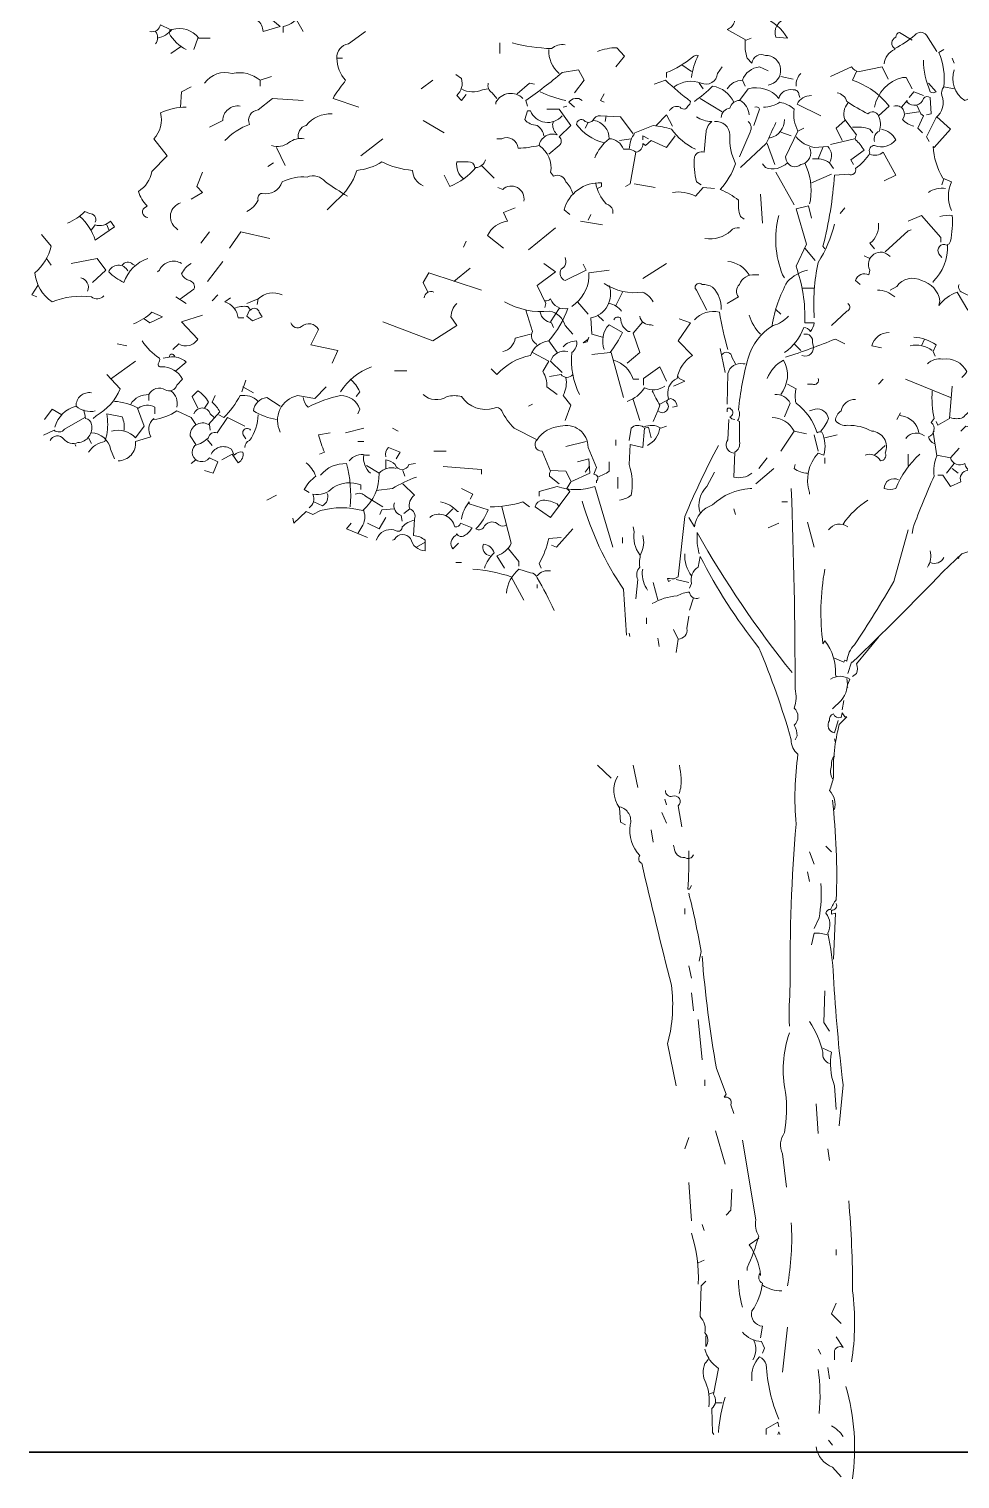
# Model space of a CAD drawing. Header units: millimetres. Extents: x 922141 to 965068, y 34629 to 256118.
# Drawn here: x 926908 to 928668, y 229963 to 232705 of the extents above; entities that cross this region are included whole.
import ezdxf

# ---------------------------------------------------------------- set-up
doc = ezdxf.new("R2010")
doc.units = ezdxf.units.MM
doc.layers.add('HATCH', color=8, linetype='Continuous', lineweight=5)
doc.layers.add('MCA__ MURI ESISTENTI SEZIONATI', color=30, linetype='Continuous', lineweight=30)
doc.layers.add('MCA__ PISCINA ELEV.', color=91, linetype='Continuous')

# ---------------------------------------------------------------- blocks, each defined once
blk = doc.blocks.new('05')
at = {"layer": 'HATCH'}
for points in [[(616797.5, 365923.2, -0.146225), (616849.1, 365891, 0.236053), (616845.9, 365874.9), (616878.1, 365849.1), (616820.1, 365833, 0.449966), (616762.1, 365881.3, 0.248367), (616723.4, 365878.1, -0.5), (616723.4, 365916.8, -0.17128), (616694.4, 365942.6, -0.201935), (616655.7, 365926.5, 0.369919), (616613.8, 365945.8), (616604.1, 365942.6)], [(616945.8, 365894.2, -0.236053), (616887.8, 365849.1), (616887.8, 365829.8)], [(618409, 365884.6), (618447.7, 365884.6, -0.162277), (618454.1, 365907.1, 0.265564), (618438, 365926.5), (618396.1, 365900.7, -0.544022), (618380, 365839.4), (618444.5, 365804), (618460.6, 365810.4)], [(618502.5, 365878.1, -0.186218), (618583, 365810.4), (618544.4, 365813.7, -0.438553), (618576.6, 365874.9, 0.177994), (618641.1, 365916.8)], [(616562.2, 365771.8, -0.149628), (616504.2, 365826.6), (616507.4, 365839.4), (616475.2, 365855.6, -0.447098), (616439.8, 365833)], [(616459.1, 365833, -0.309357), (616459.1, 365791.1)], [(616465.5, 365810.4, 0.176727), (616513.9, 365839.4, -0.312363), (616604.1, 365810.4), (616642.8, 365810.4)], [(617068.2, 365742.8, -0.373596), (617106.9, 365791.1), (617164.9, 365833)], [(618441.2, 365804, 0.099014), (618447.7, 365742.8), (618463.8, 365726.6, -0.5), (618508.9, 365752.4, -0.931549), (618518.6, 365652.5)], [(618908.6, 365723.4, -0.290726), (618944, 365771.8), (618944, 365775, 0.044205), (619011.7, 365820.1, -0.511307), (619050.4, 365820.1), (619085.8, 365765.3)], [(618944, 365775, -0.585617), (618947.2, 365813.7, -0.343094), (618960.1, 365829.8), (619002, 365804)], [(617658, 365794.3, 0.051254), (617790.2, 365775, -0.236053), (617835.3, 365787.9)], [(617780.5, 365771.8, 0.223816), (617816, 365691.2)], [(617944.9, 365765.3, -0.096176), (618009.4, 365778.2), (618035.1, 365749.2), (618006.1, 365713.7)], [(618260.7, 365678.3, -0.085083), (618283.3, 365752.4, 0.302765), (618264, 365746, -0.07106), (618176.9, 365694.4), (618176.9, 365678.3)], [(619108.4, 365771.8), (619092.3, 365762.1, -0.136307), (619108.4, 365646.1, 0.236053), (619101.9, 365617.1, -0.336868), (619082.6, 365542.9), (619050.4, 365478.5), (619060, 365462.4)], [(617142.4, 365578.4), (617055.4, 365607.4, -0.051254), (617094, 365662.2), (617097.3, 365668.6, -0.175888), (617068.2, 365742.8), (617087.6, 365742.8)], [(617709.6, 365581.6), (617703.2, 365600.9, 0.024628), (617825.6, 365694.4), (617880.4, 365704.1), (617899.8, 365668.6), (617867.5, 365626.7)], [(618202.7, 365646.1, -0.268112), (618293, 365659, 0.520645), (618347.8, 365691.2), (618363.9, 365713.7)], [(618380, 365639.6, -0.252106), (618431.6, 365668.6, -0.289337), (618489.6, 365713.7), (618518.6, 365700.9)], [(618728.1, 365681.5), (618799, 365713.7, 0.276978), (618824.8, 365697.6), (618902.1, 365713.7), (618921.5, 365671.9)], [(619056.8, 365659), (619082.6, 365630, -0.369919), (619063.3, 365630, -0.105927), (619040.7, 365736.3)], [(619143.8, 365704.1, 0.345856), (619179.3, 365600.9), (619195.4, 365607.4)], [(616623.5, 365659, -0.32045), (616716.9, 365691.2, -0.236053), (616810.4, 365668.6), (616849.1, 365681.5)], [(617467.9, 365688), (617487.2, 365675.1, -0.286789), (617471.1, 365617.1), (617487.2, 365600.9), (617503.3, 365620.3)], [(617577.5, 365659, 0.350769), (617590.4, 365626.7), (617606.5, 365607.4)], [(618186.6, 365565.5, -0.4142), (618222.1, 365578.4, 0.618027), (618247.9, 365581.6, 0.236053), (618257.5, 365597.7, -0.025253), (618173.7, 365668.6), (618135.1, 365655.7)], [(618628.2, 365691.2, 0.226822), (618612.1, 365649.3)], [(618815.1, 365697.6), (618802.2, 365668.6, -0.147644), (618924.7, 365581.6), (618889.2, 365549.4, 0.544022), (618853.8, 365555.8, -0.033691), (618782.9, 365597.7, 0.265564), (618750.6, 365626.7)], [(618876.3, 365578.4, -0.299683), (618969.8, 365678.3), (618982.7, 365678.3), (619002, 365639.6)], [(616691.2, 365465.6, -0.116058), (616775, 365520.4, -0.535172), (616804, 365568.7), (616852.3, 365607.4), (616955.4, 365600.9)], [(617487.2, 365639.6, 0.241745), (617558.1, 365636.4), (617577.5, 365639.6)], [(617693.5, 365607.4, 0.511978), (617603.3, 365594.5), (617603.3, 365588.1)], [(617751.5, 365630, 0.067184), (617838.5, 365600.9)], [(617893.3, 365600.9, 0.442368), (617848.2, 365594.5), (617867.5, 365578.4)], [(618402.6, 365594.5, 0.245377), (618331.7, 365649.3, -0.04718), (618270.4, 365597.7)], [(618360.7, 365542.9, -0.38205), (618389.7, 365575.2, -0.343094), (618421.9, 365600.9), (618450.9, 365639.6, -0.305801), (618554, 365607.4, -0.395447), (618602.4, 365636.4, -0.45993), (618621.7, 365620.3), (618624.9, 365610.6)], [(618425.1, 365600.9, -0.236053), (618454.1, 365552.6)], [(618695.8, 365549.4), (618615.3, 365588.1, -0.300919), (618663.6, 365617.1)], [(618966.6, 365578.4), (618985.9, 365600.9), (618985.9, 365594.5, 0.572937), (619040.7, 365607.4, -0.4142), (619063.3, 365610.6), (619066.5, 365555.8), (619050.4, 365552.6)], [(616433.3, 365207.7, -0.833054), (616426.9, 365243.2), (616430.1, 365246.4, -0.119873), (616401.1, 365294.8, 0.221848), (616446.2, 365362.4), (616497.8, 365414), (616452.7, 365472, 0.27034), (616475.2, 365559, -0.106506), (616562.2, 365578.4)], [(616742.7, 365581.6, 0.45993), (616684.7, 365533.3), (616639.6, 365510.7)], [(616939.3, 365472, -0.4142), (616965.1, 365517.1, -0.238144), (617052.1, 365555.8)], [(617825.6, 365549.4, -0.564011), (617719.3, 365565.5), (617709.6, 365565.5), (617699.9, 365536.5, 0.218246), (617741.8, 365517.1, -0.192581), (617764.4, 365481.7)], [(617774.1, 365571.9), (617816, 365571.9), (617854.7, 365517.1), (617816, 365478.5, -0.449051), (617816, 365449.5), (617780.5, 365420.5)], [(618473.5, 365578.4, -0.4142), (618489.6, 365571.9), (618470.2, 365517.1)], [(618502.5, 365578.4, 0.147995), (618557.3, 365594.5, -0.141068), (618605.6, 365571.9, 0.162277), (618618.5, 365497.8)], [(618786.1, 365591.3, 0.278137), (618776.4, 365536.5), (618815.1, 365484.9, 0.236053), (618811.9, 365468.8, -0.082748), (618840.9, 365433.3), (618795.8, 365401.1), (618805.4, 365385)], [(619008.5, 365513.9, -0.135742), (618969.8, 365536.5, 0.752304), (618940.8, 365581.6)], [(617796.6, 365530), (617793.4, 365520.4, 0.184647), (617809.5, 365484.9, 0.468903), (617748.3, 365449.5, -0.044617), (617677.4, 365439.8, 0.533737), (617622.6, 365472), (617606.5, 365472)], [(617964.2, 365459.1, -0.174515), (617874, 365520.4, -0.618027), (617899.8, 365533.3, 0.449051), (617928.8, 365533.3, -0.343094), (617954.6, 365549.4), (618022.2, 365546.2), (618064.1, 365488.1)], [(617932, 365533.3, -0.376953), (617983.6, 365472, -0.312363), (618031.9, 365436.6, -0.205246), (618073.8, 365426.9)], [(618273.6, 365436.6, -0.118393), (618193.1, 365504.3, 0.030823), (618131.8, 365517.1), (618070.6, 365491.4, 0.162277), (618051.3, 365436.6)], [(618276.9, 365546.2, 0.139038), (618328.4, 365530, 0.218246), (618309.1, 365488.1), (618302.6, 365426.9, 0.4142), (618270.4, 365410.8, 0.076462), (618276.9, 365327), (618293, 365317.3)], [(618338.1, 365530, -0.437042), (618389.7, 365484.9, 0.14122), (618409, 365388.2, -0.094193), (618357.4, 365301.2, -0.062256), (618418.7, 365265.8, 0.109772), (618425.1, 365211), (618438, 365201.3)], [(618450.9, 365530, -0.368179), (618457.3, 365494.6), (618421.9, 365410.8)], [(618544.4, 365526.8, 0.00708), (618512.1, 365455.9), (618425.1, 365375.3)], [(618573.4, 365536.5, -0.355026), (618525, 365475.2), (618521.8, 365475.2)], [(618657.2, 365443, -0.489075), (618628.2, 365385, -0.192581), (618599.2, 365378.6, -0.295303), (618576.6, 365410.8), (618618.5, 365497.8), (618631.4, 365504.3), (618637.8, 365507.5)], [(618898.9, 365504.3, -0.225677), (618947.2, 365468.8, -0.341064), (618876.3, 365449.5, 0.566177), (618860.2, 365423.7, -0.109283), (618811.9, 365372.1, -0.690201), (618789.3, 365352.8), (618741, 365349.6, -0.048447), (618702.3, 365111.1), (618708.7, 365101.4)], [(618802.2, 365510.7, -0.109772), (618860.2, 365504.3), (618869.9, 365491.4)], [(618889.2, 365549.4, -0.182251), (618892.5, 365497.8, 0.4142), (618876.3, 365462.4)], [(619085.8, 365546.2), (619131, 365504.3), (619076.2, 365443), (619072.9, 365446.2, 0.119431), (619105.2, 365339.9), (619134.2, 365327, 0.200851), (619134.2, 365230.3)], [(616849.1, 365449.5, 0.257919), (616907.1, 365459.1, -0.212204), (616958.7, 365472)], [(617983.6, 365472, 0.129364), (617935.2, 365407.6)], [(618206, 365481.7), (618176.9, 365443), (618125.4, 365465.6), (618106, 365449.5), (618096.4, 365455.9, -0.4142), (618073.8, 365426.9), (618054.5, 365320.5), (618038.4, 365310.9)], [(618612.1, 365478.5, 0.178345), (618673.3, 365443), (618718.4, 365446.2, -0.344315), (618724.9, 365391.5), (618737.7, 365372.1)], [(617748.3, 365449.5, -0.293182), (617787, 365359.2), (617796.6, 365346.3, -0.468369), (617838.5, 365327, -0.120438), (617861.1, 365288.3)], [(618860.2, 365420.5, 0.302765), (618905.3, 365426.9), (618947.2, 365349.6), (618908.6, 365330.2)], [(617358.3, 365314.1, -0.308884), (617322.9, 365365.7, -0.103271), (617219.7, 365394.7, -0.126938), (617135.9, 365365.7, -0.14415), (617065, 365262.5), (617036, 365233.5)], [(617567.8, 365401.1, -0.343094), (617535.6, 365375.3, -0.113617), (617448.6, 365310.9), (617429.2, 365349.6)], [(617532.4, 365375.3, 0.4142), (617509.8, 365394.7), (617471.1, 365394.7, 0.243301), (617493.7, 365336.7)], [(618583, 365391.5, -0.299759), (618508.9, 365375.3), (618499.2, 365388.2)], [(618641.1, 365391.5, -0.154129), (618660.4, 365265.8), (618657.2, 365252.9)], [(618666.8, 365404.3, -0.176163), (618724.9, 365391.5)], [(616765.3, 365227.1, 0.166656), (616804, 365265.8, -0.5), (616816.9, 365288.3, 0.389191), (616884.5, 365327, -0.142044), (616968.3, 365343.1, -0.33754), (617029.6, 365327, 0.010635), (617103.7, 365278.6)], [(617696.7, 365262.5, 0.730927), (617625.8, 365301.2), (617609.7, 365307.7)], [(617851.4, 365217.4), (617832.1, 365233.5, -0.349792), (617957.8, 365323.8), (617957.8, 365310.9), (617944.9, 365304.4)], [(617938.4, 365323.8, 0.149368), (617973.9, 365252.9, -0.224854), (617996.5, 365233.5), (617996.5, 365220.6)], [(618196.3, 365291.5, -0.162277), (618273.6, 365278.6), (618299.4, 365307.7), (618338.1, 365304.4)], [(619114.8, 365304.4, 0.192581), (619056.8, 365291.5)], [(616256.1, 365191.6, 0.535172), (616236.7, 365220.6), (616220.6, 365227.1, -0.105011), (616162.6, 365188.4)], [(616204.5, 365211, -0.131912), (616256.1, 365130.4), (616320.5, 365175.5), (616307.6, 365194.8, -0.265564), (616256.1, 365182), (616243.2, 365165.8)], [(616542.9, 365256.1, 0.605072), (616526.8, 365172.3), (616533.2, 365165.8)], [(617667.7, 365240), (617629, 365223.9), (617641.9, 365194.8, 0.246948), (617574.3, 365146.5), (617629, 365104.6)], [(618554, 365214.2, 0.160629), (618566.9, 365014.4), (618573.4, 365004.7)], [(618663.6, 365204.5), (618654, 365246.4), (618612.1, 365236.7), (618647.5, 365117.5), (618612.1, 365043.4, -0.095917), (618641.1, 364853.2), (618673.3, 364853.2, -0.148804), (618660.4, 364824.2, 0.276978), (618637.8, 364837.1, -0.162277), (618573.4, 364753.3)], [(619095.5, 365211, -0.07106), (619137.4, 365214.2, -0.06636), (619131, 365127.2, -0.265564), (619118.1, 365114.3, 0.763794), (619092.3, 365085.3), (619101.9, 365072.4)], [(618305.9, 365136.8, 0.234924), (618392.9, 365162.6, -0.276978), (618421.9, 365172.3)], [(618741, 365185.2, -0.088547), (618686.2, 365056.3, 0.068634), (618673.3, 364869.3)], [(618889.2, 365188.4, -0.270905), (618860.2, 365120.7), (618876.3, 365101.4)], [(616075.6, 365149.7), (616107.8, 365111.1, -0.154999), (616053, 365020.8, 0.223892), (616111, 364924.1, -0.123093), (616243.2, 364940.2, 0.388977), (616285.1, 364943.5)], [(619121.3, 365114.3, -0.206207), (619072.9, 364991.8), (619072.9, 364988.6)], [(616365.6, 365027.3, 0.651398), (616301.2, 365024, 0.07106), (616352.7, 364988.6, -0.240356), (616433.3, 365069.2)], [(617835.3, 365072.4, -0.433228), (617822.4, 365033.7, 0.458542), (617835.3, 364995), (617906.2, 365030.5), (617896.6, 365049.8)], [(618927.9, 365075.6, 0.904037), (618860.2, 365030.5), (618857, 365014.4, 0.468369), (618811.9, 364995), (618828, 364982.1)], [(616346.3, 365046.6, -0.496567), (616381.7, 365049.8), (616388.2, 365046.6)], [(616546.1, 365053, 0.436615), (616472, 365030.5), (616465.5, 365024)], [(616542.9, 364933.8), (616588, 364966, 0.480621), (616571.9, 364995, -0.199997), (616546.1, 365017.6, -0.138779), (616578.4, 365053)], [(617983.6, 365030.5), (617915.9, 365020.8, -0.233124), (617870.8, 364917.7), (617857.9, 364908)], [(618454.1, 365014.4, 0.236053), (618383.2, 365059.5)], [(618531.5, 364843.5, -0.090622), (618583, 364991.8, -0.133911), (618650.7, 365030.5)], [(616207.7, 365004.7, -0.45993), (616230.3, 364959.6)], [(617983.6, 364978.9, -0.458496), (617922.3, 364869.3), (617925.6, 364814.5), (617961, 364804.9)], [(617967.5, 364985.4, 0.188583), (618096.4, 364956.3, -0.162277), (618131.8, 364924.1)], [(618360.7, 364898.3, 0.207123), (618331.7, 364972.5, 0.162277), (618296.2, 364982.1, 1), (618276.9, 364962.8), (618312.3, 364895.1)], [(618380, 364917.7), (618418.7, 364940.2, -0.388977), (618421.9, 364982.1, -0.333328), (618473.5, 365014.4), (618486.4, 365014.4)], [(619189, 364895.1), (619153.5, 364956.3, 0.143997), (619092.3, 364911.2), (619095.5, 364927.3, 0.297897), (619034.3, 364995, 0.38205), (618950.5, 364975.7), (618927.9, 364962.8)], [(619160, 364982.1, 0.480621), (619176.1, 364953.1), (619201.9, 364940.2)], [(616710.5, 364937), (616691.2, 364924.1, -0.298172), (616736.3, 364869.3), (616755.6, 364869.3)], [(616884.5, 364946.7, 0.307983), (616804, 364933.8), (616765.3, 364917.7)], [(617361.5, 364937, -0.535172), (617393.8, 364956.3)], [(617587.1, 364698.5), (617606.5, 364679.2, -0.162277), (617719.3, 364743.6, -0.290405), (617780.5, 364792, 0.095474), (617845, 364901.6, -0.390442), (617787, 364933.8, -0.302765), (617767.6, 364927.3)], [(617632.3, 364924.1, 0.158966), (617783.7, 364891.9, -0.30159), (617835.3, 364843.5), (617861.1, 364814.5)], [(618886, 364962.8, -0.182587), (618944, 364940.2)], [(616385, 364850, 0.099014), (616446.2, 364888.7), (616481.7, 364872.6), (616439.8, 364853.2), (616420.4, 364866.1)], [(616617, 364879), (616546.1, 364856.4), (616600.9, 364798.4, -0.427582), (616536.5, 364782.3), (616517.1, 364763)], [(616723.4, 364901.6, -0.123093), (616768.5, 364908), (616778.2, 364895.1, -0.659393), (616807.2, 364888.7), (616816.9, 364872.6), (616784.6, 364859.7), (616765.3, 364875.8), (616775, 364895.1)], [(617471.1, 364917.7, 0.199295), (617451.8, 364872.6), (617471.1, 364843.5), (617390.5, 364792), (617222.9, 364856.4)], [(617703.2, 364895.1), (617725.7, 364824.2, 0.397079), (617738.6, 364782.3), (617741.8, 364775.9)], [(617751.5, 364888.7, 0.302765), (617790.2, 364853.2), (617796.6, 364837.1)], [(617983.6, 364917.7, -0.195877), (618025.5, 364891.9)], [(617999.7, 364862.9, -0.523941), (618022.2, 364869.3, 0.276978), (618048, 364824.2), (618054.5, 364824.2)], [(618086.7, 364875.8, 0.4142), (618125.4, 364846.8), (618131.8, 364843.5)], [(618383.2, 364763, -0.029968), (618354.2, 364888.7, 0.283035), (618270.4, 364862.9)], [(618463.8, 364347.2, -0.236053), (618402.6, 364334.3), (618405.8, 364418.1, 0.333328), (618421.9, 364453.6), (618421.9, 364521.2), (618415.5, 364524.5, 0.2798), (618418.7, 364559.9, -0.042465), (618450.9, 364734, -0.189301), (618534.7, 364843.5, 0.146225), (618586.3, 364875.8)], [(618492.8, 364814.5, -0.117737), (618454.1, 364879)], [(618786.1, 364917.7, -0.618027), (618782.9, 364891.9), (618731.3, 364843.5)], [(616913.5, 364853.2, 0.514618), (616949, 364840.3, -0.489075), (617007, 364830.7), (616981.2, 364779.1), (617071.5, 364759.7), (617052.1, 364717.8)], [(617967.5, 364763, -0.290756), (617983.6, 364846.8), (618028.7, 364821, -0.05574), (617986.8, 364753.3), (617925.6, 364746.9)], [(618218.8, 364866.1), (618257.5, 364853.2), (618215.6, 364792), (618264, 364743.6, 0.212204), (618212.4, 364666.3, 0.383728), (618183.4, 364598.6), (618176.9, 364585.7, -1), (618147.9, 364556.7), (618131.8, 364521.2)], [(618924.7, 364821, 0.326447), (618866.7, 364775.9), (618898.9, 364769.4)], [(616375.3, 364579.3, -0.276978), (616436.5, 364611.5, -0.468369), (616491.3, 364627.6, 0.486771), (616530, 364643.7), (616549.3, 364663.1, 0.290726), (616478.4, 364705, -0.720749), (616468.8, 364717.8, 0.236053), (616472, 364734, -0.111099), (616414, 364792)], [(617719.3, 364814.5), (617667.7, 364801.6, -0.333328), (617625.8, 364756.5)], [(617828.9, 364772.6, -0.199295), (617874, 364792, -0.32045), (617857.9, 364753.3, 0.132065), (617883.7, 364611.5)], [(618576.6, 364737.2, 0.016953), (618744.2, 364798.4), (618776.4, 364782.3)], [(618637.8, 364814.5, -0.577133), (618666.8, 364785.5, -0.580322), (618641.1, 364740.4), (618631.4, 364743.6)], [(619069.7, 364759.7, 0.216599), (618995.6, 364775.9)], [(619008.5, 364804.9, -0.142853), (619082.6, 364779.1), (619072.9, 364756.5), (619079.4, 364740.4)], [(616523.6, 364737.2, 0.535172), (616507.4, 364746.9), (616504.2, 364737.2), (616484.9, 364734)], [(616504.2, 364737.2, -0.236053), (616562.2, 364721.1), (616526.8, 364692.1)], [(617725.7, 364753.3), (617780.5, 364724.3), (617761.2, 364688.8, -0.148178), (617774.1, 364637.3), (617809.5, 364611.5)], [(617825.6, 364685.6), (617787, 364724.3, -0.390442), (617845, 364756.5)], [(617999.7, 364727.5, -0.25058), (618064.1, 364663.1), (618083.5, 364663.1)], [(618363.9, 364746.9, -0.697281), (618396.1, 364737.2), (618409, 364714.6)], [(618515.4, 364666.3, -0.1866), (618570.2, 364727.5, -0.300629), (618560.5, 364611.5)], [(619169.6, 364669.5, 0.099014), (619185.7, 364688.8, 0.333328), (619105.2, 364730.7, 0.259125), (619053.6, 364714.6)], [(616294.7, 364679.2), (616339.9, 364630.8, -0.170334), (616259.3, 364540.6), (616249.6, 364530.9)], [(617184.3, 364705, 0.16748), (617081.1, 364621.2)], [(617861.1, 364679.2, -0.5), (617822.4, 364679.2), (617783.7, 364672.7)], [(618380, 364579.3), (618383.2, 364682.4, -0.422256), (618434.8, 364714.6), (618441.2, 364714.6)], [(616878.1, 364485.8, -0.493149), (616936.1, 364608.3), (616994.1, 364598.6), (617032.8, 364637.3)], [(617113.4, 364663.1, -0.113876), (617145.6, 364621.2), (617132.7, 364605)], [(617838.5, 364669.5, -0.162277), (617828.9, 364608.3), (617854.7, 364576), (617835.3, 364524.5)], [(618170.5, 364640.5, -0.276978), (618102.8, 364634, -0.162277), (618044.8, 364588.9)], [(618583, 364646.9), (618612.1, 364630.8, 0.133911), (618612.1, 364582.5, -0.162277), (618683, 364482.6, -0.236053), (618699.1, 364485.8, -0.173203), (618705.5, 364408.4), (618686.2, 364414.9, 0.271317), (618657.2, 364282.7), (618657.2, 364276.3)], [(618686.2, 364666.3, -0.720749), (618666.8, 364646.9), (618650.7, 364646.9)], [(616243.2, 364617.9, 0.469498), (616191.6, 364572.8, 0.27272), (616120.7, 364501.9)], [(616320.5, 364588.9, -0.101349), (616401.1, 364566.4, -0.291199), (616455.9, 364569.6), (616455.9, 364547)], [(616510.7, 364624.4, -0.302765), (616530, 364569.6)], [(616658.9, 364608.3), (616649.3, 364585.7, -0.099014), (616675, 364553.5), (616636.4, 364511.6, 0.574356), (616575.1, 364472.9), (616594.5, 364443.9)], [(616600.9, 364566.4), (616581.6, 364605), (616600.9, 364624.4, -0.137939), (616636.4, 364585.7), (616623.5, 364566.4)], [(616804, 364588.9, 0.238327), (616742.7, 364608.3, -0.081085), (616687.9, 364534.1), (616671.8, 364543.8)], [(616865.2, 364527.7, -0.092926), (616787.8, 364556.7, -0.358765), (616833, 364601.8), (616878.1, 364572.8)], [(616955.4, 364601.8, 0.173203), (616971.6, 364569.6, -0.070847), (617081.1, 364608.3, -0.319672), (617145.6, 364563.1), (617139.1, 364547)], [(617358.3, 364611.5, 0.330124), (617438.9, 364605, -0.133911), (617487.2, 364605, 0.333328), (617596.8, 364566.4, -0.4142), (617622.6, 364556.7, 0.089432), (617664.5, 364498.7), (617741.8, 364460, 0.705521), (617758, 364421.3), (617787, 364353.7, 0.236053), (617783.7, 364337.5), (617816, 364311.8)], [(618128.6, 364624.4, 0.021729), (618154.4, 364576), (618147.9, 364556.7)], [(618154.4, 364579.3), (618189.8, 364598.6, -0.336868), (618212.4, 364572.8), (618196.3, 364569.6)], [(618573.4, 364537.4), (618592.7, 364582.5, 0.300995), (618541.1, 364611.5)], [(618811.9, 364595.4, 0.373596), (618763.5, 364556.7, 0.228745), (618744.2, 364524.5, 0.282349), (618786.1, 364508.4, -0.126846), (618866.7, 364489, -0.514618), (618911.8, 364414.9, -0.566177), (618895.7, 364389.1, 0.369919), (618844.1, 364408.4)], [(619069.7, 364624.4, 0.06636), (619076.2, 364530.9), (619066.5, 364518, -0.580322), (619056.8, 364469.7, 0.236053), (619076.2, 364447.1)], [(616082, 364475.6), (616117.5, 364492.2, 0.449051), (616152.9, 364495.5), (616220.6, 364534.1)], [(616217.4, 364559.9, -0.023788), (616223.8, 364530.9, -0.333328), (616243.2, 364511.6, -0.469284), (616198, 364450.3, -0.34938), (616149.7, 364463.2, 0.562729), (616104.6, 364456.8)], [(616191.6, 364572.8, 0.236053), (616256.1, 364556.7)], [(616352.7, 364489, 0.140045), (616346.3, 364537.4), (616294.7, 364547, -0.090897), (616294.7, 364476.1), (616288.3, 364453.6, 0.205246), (616233.5, 364418.1)], [(616397.9, 364566.4), (616420.4, 364505.1), (616391.4, 364466.5, 0.27034), (616310.8, 364489)], [(616333.4, 364389.1, 0.444092), (616391.4, 364453.6), (616443, 364469.7, -0.367569), (616452.7, 364530.9), (616452.7, 364527.7, 0.109772), (616530, 364556.7), (616578.4, 364534.1), (616594.5, 364511.6)], [(616758.8, 364505.1), (616700.8, 364534.1), (616665.4, 364482.6, 0.480621), (616636.4, 364466.5, -0.128952), (616591.2, 364440.7, 1.068878), (616639.6, 364398.8), (616668.6, 364385.9), (616652.5, 364347.2), (616623.5, 364356.9)], [(616588, 364547, -0.720749), (616642.8, 364547), (616655.7, 364534.1)], [(616804, 364543.8, -0.136566), (616775, 364456.8, 0.355026), (616758.8, 364434.2)], [(618405.8, 364527.7, -0.236053), (618389.7, 364537.4, 0.659393), (618392.9, 364563.1, 0.5), (618380, 364563.1), (618380, 364553.5)], [(618531.5, 364534.1, -0.276978), (618605.6, 364489), (618647.5, 364479.3)], [(618695.8, 364489, 0.078461), (618721.6, 364530.9, 0.403961), (618676.5, 364563.1), (618657.2, 364556.7)], [(619024.6, 364482.6, 0.337067), (618966.6, 364540.6), (618960.1, 364543.8), (618963.4, 364550.3), (618950.5, 364527.7)], [(619131, 364534.1, 0.162277), (619172.9, 364534.1, -0.082748), (619208.3, 364563.1, -0.276978), (619227.6, 364501.9, -0.082748), (619182.5, 364505.1), (619166.4, 364489)], [(616243.2, 364482.6, -0.363541), (616307.6, 364427.8), (616320.5, 364395.5)], [(616778.2, 364492.2, 1.023514), (616755.6, 364472.9), (616762.1, 364463.2)], [(617045.7, 364482.6), (617007, 364476.1, 0.033661), (617026.3, 364418.1), (617010.2, 364411.7)], [(617741.8, 364460, -0.236053), (617819.2, 364505.1, -0.501511), (617912.7, 364434.2), (617941.7, 364366.5), (617932, 364344, -0.663971), (617941.7, 364321.4), (617941.7, 364315)], [(618019, 364257, 0.131805), (618057.7, 364273.1, 0.124512), (618051.3, 364376.2), (618054.5, 364443.9), (618096.4, 364434.2), (618102.8, 364498.7), (618115.7, 364501.9), (618125.4, 364466.5)], [(618051.3, 364456.8), (618057.7, 364498.7, -0.380188), (618099.6, 364501.9, -0.274826), (618157.6, 364498.7), (618176.9, 364505.1)], [(618154.4, 364498.7, -0.236053), (618112.5, 364440.7)], [(618402.6, 364414.9, -0.586716), (618383.2, 364460), (618386.4, 364527.7)], [(619043.9, 364472.9, 0.4142), (618982.7, 364466.5), (618982.7, 364463.2)], [(619076.2, 364489), (619072.9, 364485.8), (619085.8, 364405.2, 0.146759), (619076.2, 364337.5, 0.01886), (619005.3, 364163.5), (619002, 364144.2)], [(616646, 364411.7, -0.465576), (616713.7, 364427.8), (616723.4, 364408.4, -0.276978), (616752.4, 364418.1, -0.362045), (616736.3, 364382.7), (616716.9, 364411.7), (616681.5, 364392.3)], [(617268.1, 364395.5), (617281, 364418.1), (617242.3, 364434.2, 0.276978), (617232.6, 364402)], [(618351, 364440.7, 0.022705), (618238.2, 364202.2), (618215.6, 363999.1, -0.236053), (618186.6, 363992.7), (618180.2, 363992.7), (618183.4, 363983), (618189.8, 363986.2)], [(616965.1, 364382.7, -0.128281), (616997.3, 364337.5, 0.099014), (616958.7, 364292.4), (616974.8, 364282.7)], [(617110.1, 364389.1, -0.302765), (617164.9, 364408.4), (617177.8, 364408.4)], [(617158.5, 364408.4, 0.24913), (617181, 364347.2)], [(617232.6, 364363.3), (617232.6, 364392.3, -0.162277), (617264.8, 364376.2, 0.754288), (617310, 364376.2), (617332.5, 364379.4)], [(617877.2, 364385.9), (617915.9, 364395.5), (617919.1, 364347.2), (617854.7, 364318.2), (617841.8, 364295.6), (617851.4, 364286), (617787, 364198.9), (617735.4, 364234.4, -0.336868), (617761.2, 364257, -0.108856), (617809.5, 364244.1), (617816, 364234.4)], [(617944.9, 364334.3, 0.069427), (617983.6, 364353.7), (617983.6, 364385.9)], [(618956.9, 364324.6, 0.588394), (618908.6, 364295.6, 0.17128), (618947.2, 364295.6, -0.108414), (619027.8, 364411.7)], [(619131, 364398.8, 0.468369), (619179.3, 364379.4, 0.32309), (619227.6, 364340.8)], [(617210.1, 364347.2, -0.231033), (617155.3, 364221.5, 0.136353), (617013.5, 364221.5), (616987.7, 364208.6), (616965.1, 364218.3), (616923.2, 364179.6), (616920, 364195.7)], [(617013.5, 364340.8, -0.238144), (617100.5, 364379.4, -0.090164), (617113.4, 364234.4)], [(617168.2, 364373), (617210.1, 364347.2, -0.286789), (617268.1, 364363.3)], [(617335.8, 364334.3, 0.049606), (617255.2, 364295.6), (617200.4, 364289.2)], [(617915.9, 364369.8, -0.090164), (617903, 364350.4)], [(618289.8, 364215.1, -0.294647), (618312.3, 364302.1), (618338.1, 364350.4)], [(618650.7, 364347.2, -0.15036), (618605.6, 364363.3), (618608.8, 364376.2)], [(619189, 364356.9, 0.514618), (619166.4, 364318.2), (619131, 364302.1), (619105.2, 364340.8), (619089.1, 364340.8)], [(616974.8, 364231.2, 0.40065), (616987.7, 364276.3, 0.257919), (617055.4, 364298.9, -0.231781), (617148.8, 364308.5), (617148.8, 364292.4)], [(617290.6, 364311.8), (617329.3, 364273.1, 0.32045), (617313.2, 364228), (617293.9, 364211.8)], [(617996.5, 364099), (617935.2, 364302.1, -0.154739), (617809.5, 364302.1), (617748.3, 364286), (617748.3, 364269.9)], [(618251.1, 364198.9), (618270.4, 364166.7, -0.287735), (618331.7, 364240.8, -0.179001), (618457.3, 364295.6), (618463.8, 364295.6)], [(618595.9, 364295.6, -0.009644), (618608.8, 363622, -0.146271), (618605.6, 363557.6, -0.444443), (618605.6, 363499.6, -0.162277), (618615.3, 363464.1), (618608.8, 363451.2)], [(617036, 364279.5, -0.362045), (617019.9, 364237.6), (616990.9, 364250.5)], [(617129.5, 364276.3, -0.343094), (617164.9, 364269.9), (617222.9, 364234.4)], [(617261.6, 364247.3, 0.4142), (617284.2, 364205.4), (617287.4, 364186.1)], [(617416.3, 364250.5, -0.17128), (617474.3, 364218.3), (617477.6, 364218.3)], [(617487.2, 364192.5, -0.134369), (617513, 364250.5), (617513, 364244.1), (617577.5, 364224.7, -0.105927), (617535.6, 364160.3, 0.49527), (617564.6, 364169.9, -0.489075), (617612.9, 364173.2, 0.265564), (617638.7, 364173.2)], [(617583.9, 364234.4, 0.070572), (617693.5, 364250.5), (617716.1, 364234.4)], [(617893.3, 364253.7, 0.080399), (618031.9, 363957.2), (618041.9, 363802.4)], [(618770, 364176.4, -0.097198), (618853.8, 364257)], [(617158.5, 364221.5, -0.23912), (617152, 364166.7), (617139.1, 364144.2)], [(617329.3, 364189.3, 0.15036), (617287.4, 364166.7, -0.618027), (617268.1, 364153.8, 0.369919), (617206.8, 364134.5), (617200.4, 364121.6)], [(617313.2, 364228, -0.4142), (617329.3, 364192.5), (617326.1, 364137.7, -0.162277), (617364.8, 364121.6), (617364.8, 364086.1, -0.344589), (617316.4, 364128, 0.535172), (617261.6, 364124.8), (617255.2, 364121.6)], [(617477.6, 364111.9), (617458.2, 364092.6, -0.470993), (617467.9, 364137.7), (617471.1, 364144.2, 0.475967), (617496.9, 364137.7, 0.14502), (617522.7, 364163.5), (617484, 364179.6, -0.386597), (617464.7, 364166.7, 0.509613), (617384.1, 364202.2), (617380.9, 364198.9)], [(617622.6, 364234.4), (617654.8, 364111.9, -0.207977), (617606.5, 364070), (617632.3, 364028.1)], [(618086.7, 364073.3, -0.198715), (618067.4, 364150.6), (618064.1, 364166.7)], [(618286.5, 364076.5, -0.090164), (618280.1, 364147.4, 0.042252), (618599.2, 363676.8)], [(618786.1, 364166.7, 0.436066), (618721.6, 364157)], [(618741, 363725.2), (618773.2, 363712.3), (618776.4, 363718.7), (618782.9, 363715.5, -0.173203), (618808.7, 363770.3, 0.013519), (618940.8, 363983), (618989.1, 364157)], [(617564.6, 364028.1, -0.116058), (617596.8, 364079.7, 0.309357), (617561.4, 364108.7, 0.514618), (617583.9, 364070)], [(617822.4, 364131.3), (617780.5, 364128, -0.085388), (617748.3, 364044.2), (617754.7, 364028.1)], [(618096.4, 364137.7, -0.203796), (618089.9, 364076.5, 0.099014), (618086.7, 364031.4, 0.312363), (618080.3, 363989.5), (618073.8, 363925)], [(618786.1, 363673.6), (618799, 363712.3), (618802.2, 363712.3, 0.010666), (619105.2, 364015.2), (619169.6, 364076.5, -0.071503), (619308.2, 364105.5)], [(618260.7, 364002.3, -0.184647), (618238.2, 364076.5)], [(618589.5, 362487.5, -0.024979), (618592.7, 362626.1, -0.024628), (618612.1, 363167.6, -0.055954), (618618.5, 363402.9, -0.256195), (618595.9, 363451.2, 0.031647), (618486.4, 363760.6, -0.047455), (618289.8, 364066.8), (618283.3, 364031.4, 0.343094), (618260.7, 363976.6), (618254.3, 363960.4)], [(619063.3, 364086.1, -0.205246), (619053.6, 364031.4)], [(619063.3, 364047.5, 0.427887), (619108.4, 364063.6)], [(617697, 363920.9), (617654.8, 363999.1, 0.05777), (617525.9, 364024.9)], [(617799.1, 363885.8, 0.020385), (617741.8, 363995.9, 0.333328), (617719.3, 364012), (617680.6, 364024.9, 0.208282), (617638.7, 363944.3)], [(617741.8, 364002.3, -0.286789), (617787, 364018.5)], [(618096.4, 364024.9, 0.192581), (618109.3, 363960.4), (618112.5, 363954)], [(618708.7, 364024.9, 0.07756), (618702.3, 363773.5), (618708.7, 363783.2, -0.190369), (618744.2, 363670.4), (618747.4, 363663.9)], [(618128.6, 363908.9, -0.115112), (618212.4, 363934.7, -0.120438), (618254.3, 363947.6, 0.535172), (618286.5, 363928.2)], [(618209.5, 363744.8), (618215.6, 363789.6, 0.5), (618244.6, 363825.1), (618251.1, 363867)], [(618051.3, 363809, -0.010238), (618052.7, 363798.7)], [(618147.9, 363792.9, 0.016214), (618151.6, 363764.7)], [(618889.2, 363796.1), (618815.1, 363705.8, -0.207977), (618815.1, 363673.6), (618802.2, 363663.9)], [(618728.1, 363654.3, -0.311386), (618792.5, 363654.3), (618786.1, 363638.1)], [(618782.9, 363657.5, -0.236053), (618763.5, 363583.4), (618734.5, 363554.4)], [(618753.9, 363515.7), (618741, 363473.8, -0.54657), (618724.9, 363515.7, -0.4142), (618737.7, 363538.2, 0.4142), (618763.5, 363525.3), (618766.8, 363541.5), (618776.4, 363528.6), (618782.9, 363528.6), (618757.1, 363502.8, 0.069946), (618737.7, 363325.5, -0.038391), (618724.9, 363280.4, -0.259125), (618741, 363215.9)], [(618220, 363365.1, -0.018422), (618225.3, 363322.3, -0.123093), (618218.8, 363270.7)], [(618741, 363396.4, 0.226822), (618731.3, 363364.2, 0.207977), (618734.5, 363319.1)], [(618012.6, 363328.7, 0.303787), (618019, 363222.4), (618022.2, 363174), (618038.4, 363164.4)], [(618173.7, 363280.4, 0.548935), (618196.3, 363261.1, -0.856781), (618215.6, 363228.8), (618228.5, 363157.9)], [(618019, 363225.6, -0.425964), (618054.5, 363164.4, 0.228851), (618086.7, 363061.2, 0.475967), (618093.2, 363035.5, 0.005615), (618193.1, 362626.1, -0.096909), (618180.2, 362429.5), (618209.2, 362287.7)], [(618734.5, 363248.2, -0.036301), (618747.4, 362913, 0.062256), (618728.1, 362880.7, 0.343094), (618712, 362867.9, -0.318283), (618718.4, 362800.2, -0.046585), (618737.7, 362655.1, 0.015228), (618770, 362290.9), (618757.1, 362152.4)], [(618267.2, 363064.5, -0.49527), (618238.2, 363054.8, -0.439896), (618202.7, 363087), (618199.5, 363096.7)], [(618251.1, 363077.3, -0.027756), (618247.9, 362948.4), (618254.3, 362948.4), (618260.7, 362961.3)], [(618695.8, 362967.8, -0.058609), (618689.4, 362851.7), (618673.3, 362816.3)], [(618251.1, 362935.5, -0.019012), (618293, 362738.9), (618286.5, 362706.7)], [(618747.4, 362900.1, -0.566177), (618731.3, 362877.5), (618731.3, 362864.6), (618744.2, 362867.9), (618737.7, 362713.2)], [(618718.4, 362793.7, 0.123093), (618673.3, 362800.2), (618663.6, 362761.5)], [(618296.2, 362722.8, 0.024139), (618344.5, 362345.7), (618376.8, 362258.7), (618370.3, 362249, -0.609726), (618392.9, 362223.3), (618402.6, 362194.3)], [(618657.2, 362503.7, -0.082748), (618702.3, 362400.5, 0.384506), (618724.9, 362361.8)], [(618589.5, 362465, 0.133041), (618576.6, 362265.2, -0.070419), (618573.4, 362129.8, 0.2798), (618566.9, 362058.9), (618579.8, 361946.1)], [(618702.3, 362413.4), (618731.3, 362400.5, 0.135773), (618741, 362287.7), (618747.4, 362207.1)], [(618431.6, 362104), (618476.7, 361836.5, 0.18132), (618486.4, 361781.7, -0.043884), (618447.7, 361675.4), (618447.7, 361665.7)], [(618789.3, 361901, -0.02034), (618802.2, 361598, -0.067551), (618799, 361359.5)], [(618595.9, 361826.8, -0.060379), (618583, 361614.1)], [(618260.7, 361791.4, -0.085754), (618283.3, 361620.6)], [(618486.4, 361775.3), (618454.1, 361752.7, -0.126938), (618492.8, 361649.6), (618489.6, 361656, 0.442368), (618499.2, 361623.8, -0.125122), (618463.8, 361530.3, 0.473129), (618499.2, 361478.8), (618492.8, 361440.1)], [(618309.1, 361446.5), (618309.1, 361411.1, 0.35553), (618305.9, 361456.2, 0.236053), (618289.8, 361511), (618293, 361614.1), (618309.1, 361630.2)], [(618418.7, 361633.5, 0.060379), (618431.6, 361543.2)], [(618499.2, 361617.3, 0.159302), (618563.7, 361598)], [(618431.6, 361459.4, 0.207977), (618496, 361427.2), (618505.7, 361404.6), (618499.2, 361388.5)], [(618470.2, 361430.4, -0.256195), (618467, 361365.9)], [(618747.4, 361443.3), (618770, 361407.8, 0.566177), (618741, 361391.7), (618741, 361365.9)], [(618318.8, 361372.4, -0.090164), (618305.9, 361353.1, 0.247314), (618309.1, 361288.6, -0.123093), (618318.8, 361208)], [(618305.9, 361401.4, 0.18132), (618351, 361336.9), (618334.9, 361249.9, -0.401794), (618328.4, 361201.6), (618331.7, 361121, -0.015126), (618335.7, 361115.1, -0.015126)], [(618554, 361166.1, -0.087173), (618512.1, 361349.8, 0.199997), (618489.6, 361375.6, 0.226822), (618463.8, 361301.5), (618463.8, 361295)], [(618686.2, 361333.7, -0.063782), (618689.4, 361185.5)], [(618779.6, 361275.7, -0.106711), (618801.3, 360965.1)], [(618373.6, 361240.3, 0.04808), (618351, 361124.2), (618351, 361121)], [(618558, 361115.1, 0.0277), (618554, 361124.2), (618550.8, 361114.6)], [(618731.3, 361143.6, -0.126938), (618770, 361108.1)], [(618679.7, 361072.7, 0.27272), (618734.5, 361005), (618763.5, 360972.7)]]:
    blk.add_lwpolyline(points, format="xyb", dxfattribs=at)
for points in [[(616932.9, 365871.7), (616955.4, 365833)], [(616510.7, 365839.4), (616504.2, 365826.6)], [(616600.9, 365810.4), (616588, 365771.8)], [(616542.9, 365781.4), (616510.7, 365758.9)], [(617616.2, 365794.3), (617616.2, 365758.9)], [(618228.5, 365720.2), (618260.7, 365697.6)], [(619137.4, 365742.8), (619143.8, 365726.6)], [(616810.4, 365668.6), (616810.4, 365649.3)], [(617390.5, 365668.6), (617351.9, 365639.6)], [(617674.2, 365623.5), (617716.1, 365659), (617732.2, 365655.7)], [(618286.5, 365659), (618299.4, 365639.6)], [(618431.6, 365668.6), (618441.2, 365649.3)], [(618560.5, 365681.5), (618602.4, 365671.9)], [(616542.9, 365578.4), (616546.1, 365630), (616578.4, 365646.1)], [(617967.5, 365623.5), (617954.6, 365600.9), (617967.5, 365594.5)], [(618289.8, 365607.4), (618363.9, 365562.3)], [(619040.7, 365617.1), (619008.5, 365630), (618992.4, 365610.6)], [(619108.4, 365646.1), (619143.8, 365639.6)], [(617841.8, 365581.6), (617828.9, 365578.4)], [(618141.5, 365517.1), (618176.9, 365552.6), (618196.3, 365513.9)], [(619024.6, 365562.3), (618979.5, 365555.8)], [(619018.1, 365584.8), (619031, 365555.8), (619040.7, 365549.4), (619021.4, 365507.5), (619037.5, 365491.4)], [(617358.3, 365533.3), (617429.2, 365491.4)], [(617912.7, 365526.8), (617903, 365507.5)], [(617973.9, 365549.4), (617970.7, 365530)], [(618776.4, 365533.3), (618747.4, 365507.5), (618766.8, 365465.6)], [(617222.9, 365472), (617148.8, 365414)], [(618057.7, 365472), (618019, 365465.6)], [(618115.7, 365472), (618096.4, 365481.7), (618096.4, 365468.8)], [(618515.4, 365455.9), (618541.1, 365385)], [(618560.5, 365494.6), (618595.9, 365481.7)], [(618808.7, 365472), (618728.1, 365452.7)], [(616865.2, 365443), (616894.2, 365381.8)], [(618702.3, 365443), (618686.2, 365404.3)], [(616617, 365359.2), (616597.7, 365310.9), (616617, 365291.5), (616578.4, 365269)], [(616855.5, 365391.5), (616836.2, 365378.6)], [(617554.9, 365381.8), (617596.8, 365339.9)], [(618544.4, 365359.2), (618605.6, 365249.6)], [(618067.4, 365320.5), (618138.3, 365307.7)], [(618663.6, 365323.8), (618731.3, 365352.8)], [(619108.4, 365336.7), (619101.9, 365317.3)], [(618492.8, 365285.1), (618499.2, 365188.4)], [(617922.3, 365217.4), (617912.7, 365198.1)], [(618776.4, 365240), (618760.3, 365220.6)], [(618989.1, 365194.8), (619034.3, 365214.2), (619098.7, 365140.1), (619098.7, 365123.9)], [(616294.7, 365182), (616301.2, 365165.8)], [(617803.1, 365172.3), (617712.8, 365098.2)], [(617886.9, 365194.8), (617961, 365182)], [(618911.8, 365091.7), (618989.1, 365162.6), (618998.8, 365165.8)], [(616639.6, 365159.4), (616610.6, 365120.7)], [(616842.6, 365136.8), (616745.9, 365159.4), (616707.3, 365104.6)], [(617503.3, 365127.2), (617493.7, 365107.8)], [(616091.7, 365069.2), (616107.8, 365046.6)], [(616246.4, 364988.6), (616291.5, 365030.5), (616262.5, 365069.2), (616175.5, 365053)], [(618641.1, 365104.6), (618676.5, 365062.7)], [(618860.2, 365069.2), (618840.9, 365078.8)], [(616684.7, 365059.5), (616633.1, 364991.8)], [(617554.9, 364962.8), (617377.7, 365020.8), (617358.3, 364988.6), (617374.4, 364956.3)], [(617461.4, 364991.8), (617516.2, 365036.9)], [(617764.4, 365053), (617803.1, 365024), (617741.8, 364978.9), (617770.9, 364917.7), (617767.6, 364904.8)], [(618176.9, 365053), (618096.4, 365001.5)], [(616062.7, 364978.9), (616043.3, 364946.7), (616059.5, 364940.2)], [(618634.6, 364969.2), (618673.3, 364969.2)], [(616562.2, 364917.7), (616526.8, 364940.2)], [(616668.6, 364946.7), (616649.3, 364927.3)], [(616804, 364933.8), (616800.7, 364914.4)], [(617877.2, 364924.1), (617912.7, 364882.2)], [(618028.7, 364956.3), (618006.1, 364911.2)], [(617787, 364856.4), (617816, 364901.6), (617819.2, 364901.6)], [(617944.9, 364879), (617964.2, 364859.7)], [(618544.4, 364898.3), (618560.5, 364882.2)], [(618096.4, 364856.4), (618064.1, 364817.8), (618086.7, 364753.3), (618044.8, 364717.8)], [(616330.2, 364782.3), (616362.4, 364775.9)], [(617780.5, 364792), (617809.5, 364753.3)], [(617912.7, 364798.4), (617896.6, 364785.5), (617909.4, 364788.8), (617915.9, 364804.9), (617909.4, 364792)], [(618605.6, 364782.3), (618628.2, 364759.7)], [(619043.9, 364798.4), (619034.3, 364775.9)], [(616307.6, 364663.1), (616391.4, 364724.3)], [(617990, 364753.3), (618031.9, 364601.8)], [(618357.4, 364766.2), (618373.6, 364685.6)], [(617261.6, 364692.1), (617303.5, 364692.1)], [(618099.6, 364643.7), (618099.6, 364666.3), (618154.4, 364705), (618176.9, 364656.6)], [(616762.1, 364659.8), (616749.2, 364621.2)], [(616752.4, 364637.3), (616787.8, 364617.9)], [(618215.6, 364672.7), (618218.8, 364666.3), (618238.2, 364656.6), (618199.5, 364640.5)], [(618905.3, 364663.1), (618889.2, 364646.9)], [(618979.5, 364663.1), (619131, 364601.8)], [(619137.4, 364640.5), (619127.7, 364530.9), (619089.1, 364508.4), (619082.6, 364521.2)], [(616436.5, 364611.5), (616436.5, 364592.2)], [(617725.7, 364579.3), (617712.8, 364572.8)], [(618064.1, 364595.4), (618086.7, 364524.5)], [(616143.2, 364543.8), (616111, 364563.1), (616085.2, 364527.7)], [(616639.6, 364511.6), (616642.8, 364492.2)], [(617158.5, 364498.7), (617097.3, 364482.6)], [(617255.2, 364498.7), (617274.5, 364489)], [(618605.6, 364489), (618560.5, 364421.3)], [(616188.4, 364443.9), (616191.3, 364438)], [(616233.5, 364466.5), (616243.2, 364447.1)], [(616633.1, 364460), (616649.3, 364440.7)], [(617139.1, 364453.6), (617158.5, 364453.6)], [(617906.2, 364453.6), (617838.5, 364437.4)], [(618006.1, 364460), (618006.1, 364440.7)], [(618673.3, 364476.1), (618686.2, 364421.3)], [(618708.7, 364466.5), (618750.6, 364476.1)], [(618911.8, 364440.7), (618876.3, 364408.4)], [(619085.8, 364408.4), (619131, 364398.8), (619160, 364431)], [(616594.5, 364392.3), (616578.4, 364379.4)], [(617393.8, 364421.3), (617435.7, 364421.3)], [(618515.4, 364398.8), (618486.4, 364363.3)], [(618708.7, 364398.8), (618708.7, 364379.4)], [(618989.1, 364373), (618989.1, 364411.7)], [(617290.6, 364356.9), (617297.1, 364337.5)], [(617426, 364369.8), (617554.9, 364360.1), (617554.9, 364344)], [(617787, 364356.9), (617838.5, 364353.7), (617854.7, 364321.4)], [(618012.6, 364334.3), (618012.6, 364295.6)], [(618537.9, 364363.3), (618476.7, 364311.8)], [(619143.8, 364379.4), (619118.1, 364347.2)], [(619137.4, 364363.3), (619156.7, 364347.2)], [(617487.2, 364295.6), (617525.9, 364276.3), (617516.2, 364260.2)], [(616865.2, 364273.1), (616833, 364257)], [(618563.7, 364250.5), (618583, 364250.5)], [(617232.6, 364198.9), (617210.1, 364160.3), (617171.4, 364179.6)], [(617261.6, 364228), (617219.7, 364224.7), (617213.3, 364208.6)], [(617458.2, 364228), (617435.7, 364205.4)], [(618402.6, 364228), (618409, 364208.6)], [(617171.4, 364131.3), (617100.5, 364160.3), (617116.6, 364179.6)], [(617861.1, 364160.3), (617806.3, 364099), (617790.2, 364105.5)], [(618554, 364179.6), (618518.6, 364163.5)], [(618650.7, 364182.8), (618673.3, 364099)], [(617364.8, 364115.1), (617335.8, 364099)], [(617645.2, 364092.6), (617680.6, 364050.7), (617680.6, 364034.6)], [(618028.7, 364131.3), (618028.7, 364111.9)], [(617467.9, 364047.5), (617487.2, 364047.5)], [(619156.7, 364066.8), (619156.7, 364060.4), (619160, 364063.6), (619156.7, 364060.4)], [(617741.8, 363973.3), (617741.8, 363960.4)], [(618147.9, 363921.8), (618131.8, 363979.8)], [(618209.2, 363989.5), (618251.1, 363979.8)], [(618267.2, 363928.2), (618254.3, 363886.3)], [(618109.3, 363860.5), (618109.3, 363841.2)], [(618215.6, 363789.6), (618199.5, 363821.9)], [(618782.9, 363625.3), (618786.1, 363628.5), (618782.9, 363625.3)], [(618773.2, 363583.4), (618766.8, 363551.1)], [(618744.2, 363441.5), (618741, 363454.4)], [(617944.3, 363365.1), (617990, 363322.3)], [(618064.6, 363365.1), (618080.3, 363290.1)], [(618170.5, 363251.4), (618176.9, 363232.1)], [(618160.8, 363206.3), (618176.9, 363170.8)], [(618125.4, 363148.3), (618131.8, 363106.4)], [(618657.2, 363074.1), (618673.3, 363032.2)], [(618712, 363093.5), (618731.3, 363074.1)], [(618650.7, 363006.4), (618657.2, 362974.2)], [(618238.2, 362884), (618238.2, 362864.6)], [(618251.1, 362690.6), (618260.7, 362648.7)], [(618260.7, 362600.3), (618267.2, 362539.1)], [(618708.7, 362606.8), (618705.5, 362500.4), (618724.9, 362471.4)], [(618283.3, 362510.1), (618296.2, 362374.7)], [(618305.9, 362307.1), (618305.9, 362287.7)], [(618679.7, 362226.5), (618686.2, 362126.6)], [(618251.1, 362113.7), (618238.2, 362075)], [(618341.3, 362136.2), (618373.6, 362023.4)], [(618718.4, 362075), (618724.9, 362036.3)], [(618251.1, 361962.2), (618260.7, 361833.3)], [(618396.1, 361939.6), (618392.9, 361868.7), (618376.8, 361852.6)], [(618296.2, 361820.4), (618302.6, 361801)], [(618283.3, 361691.5), (618302.6, 361701.1)], [(618747.4, 361736.6), (618747.4, 361717.3)], [(618747.4, 361556.1), (618731.3, 361520.6), (618763.5, 361488.4)], [(618583, 361475.5), (618566.9, 361324)], [(618686.2, 361401.4), (618695.8, 361385.3)], [(618718.4, 361340.2), (618724.9, 361301.5)], [(618334.9, 361256.4), (618318.8, 361249.9)], [(618341.3, 361220.9), (618363.9, 361220.9)], [(618512.1, 361114.6), (618512.1, 361114.6), (618512.1, 361133.9), (618550.8, 361156.5), (618554, 361140.3)], [(618721.6, 361095.2), (618734.5, 361079.1)]]:
    blk.add_lwpolyline(points, dxfattribs=at)

msp = doc.modelspace()

# ---------------------------------------------------------------- linework, layer by layer
at = {"layer": 'MCA__ MURI ESISTENTI SEZIONATI'}
msp.add_line((926907.68, 230013.37), (955474.01, 230013.37), dxfattribs=at)

# ---------------------------------------------------------------- block references
at = {"layer": 'MCA__ PISCINA ELEV.', "xscale": 0.5625000000000002, "yscale": 0.5625000000000002, "zscale": 0.5625000000000002}
msp.add_blockref('05', (580388.92, 26919.75), dxfattribs=at)

doc.saveas('drawing.dxf')
